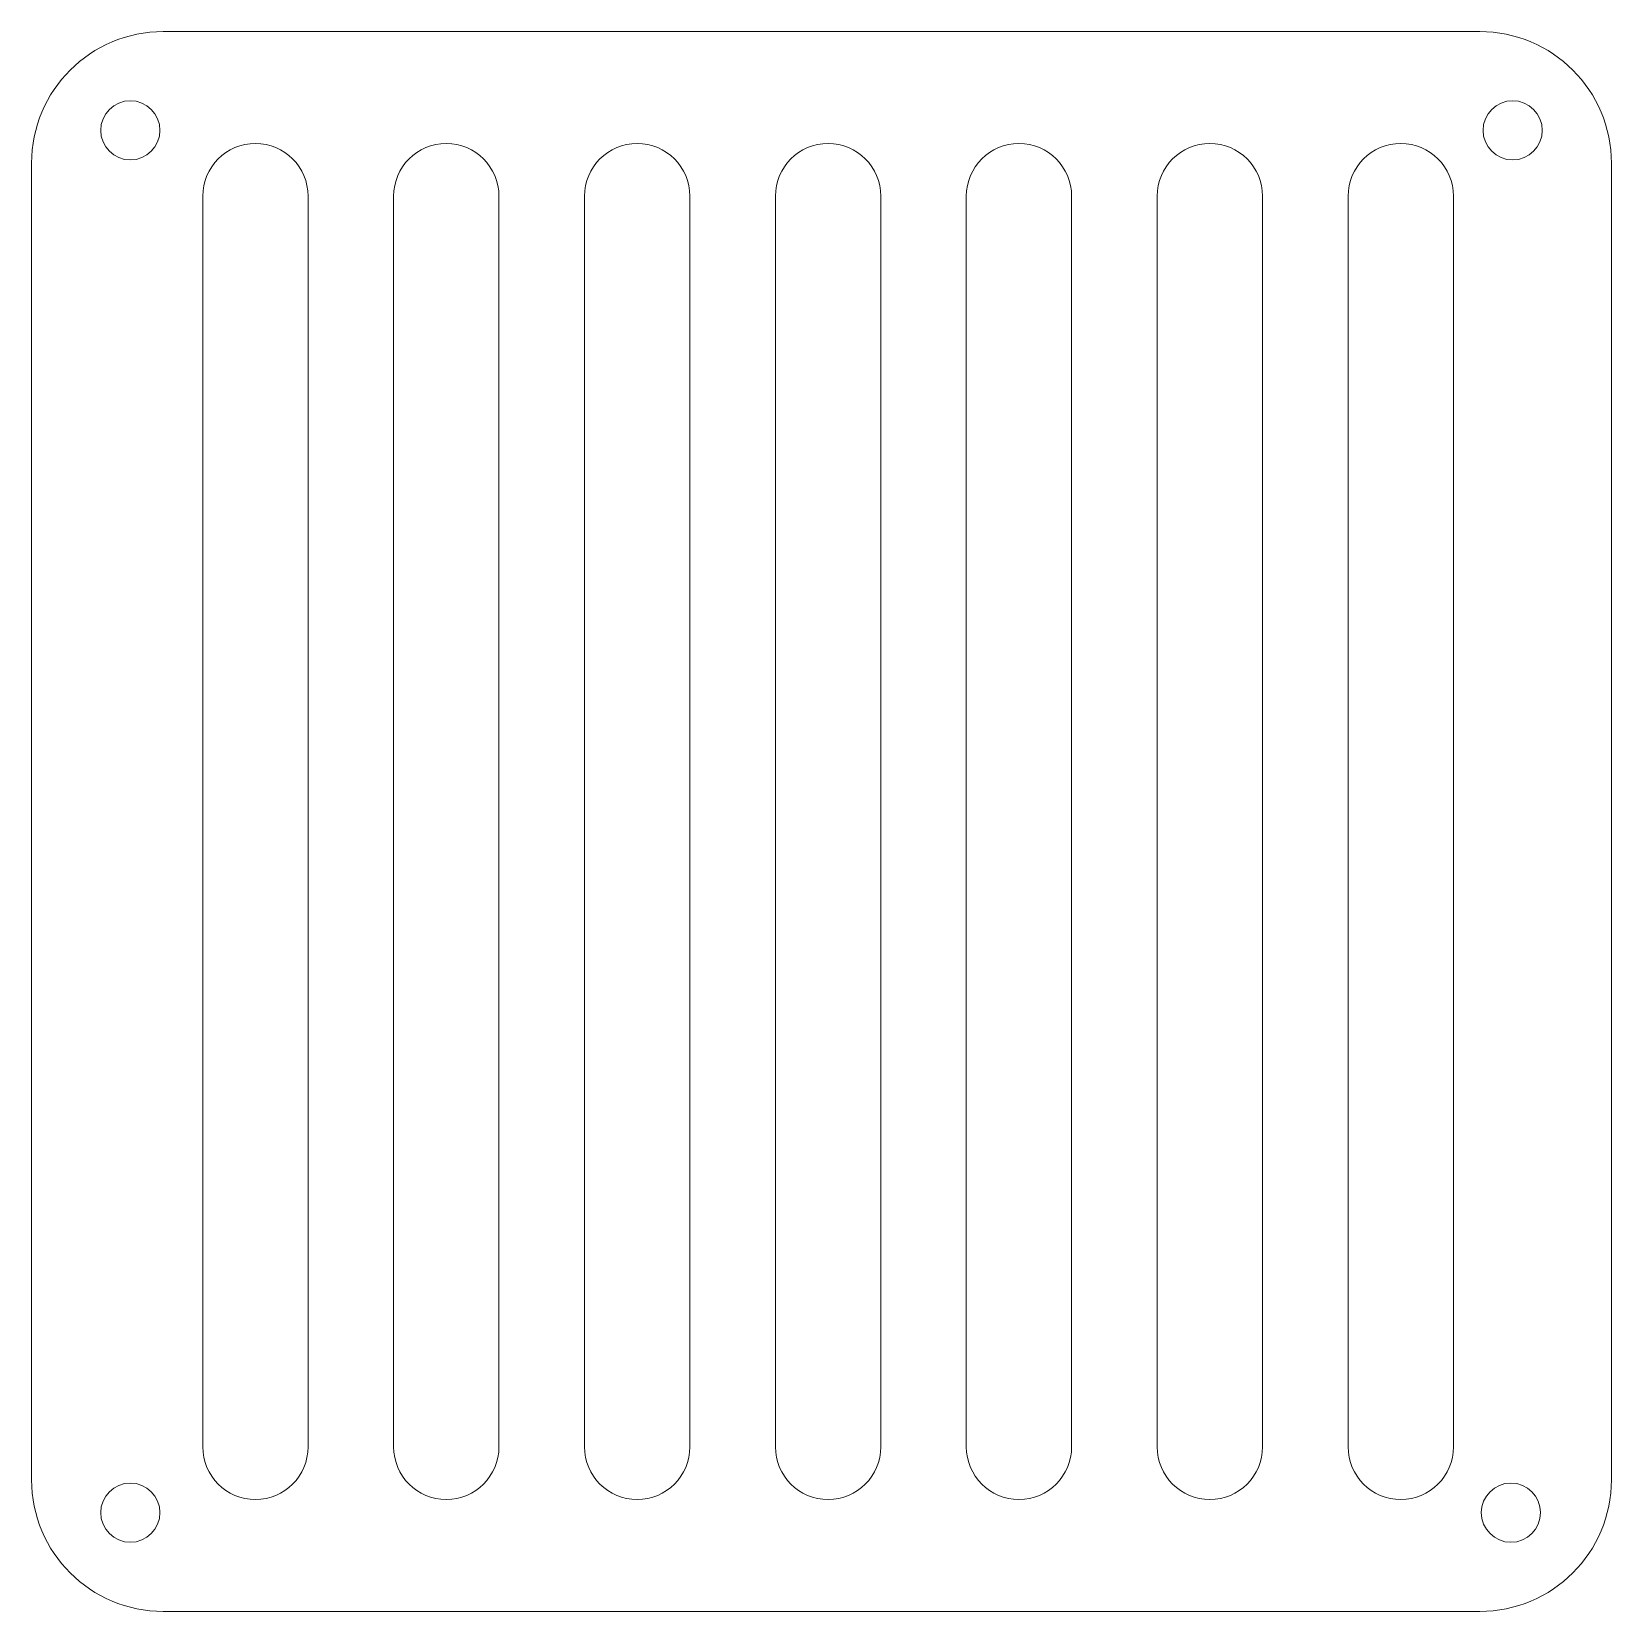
# Model space of a CAD drawing. Header units: millimetres. Extents: x 0 to 120, y 0 to 120.
import ezdxf

# ---------------------------------------------------------------- set-up
doc = ezdxf.new("R2010")
doc.units = ezdxf.units.MM

msp = doc.modelspace()

# ---------------------------------------------------------------- linework, layer by layer
at = {"color": 7, "linetype": 'Continuous', "lineweight": 15}
for p, q in [((110, 120), (10, 120)), ((0, 110), (0, 10)), ((120, 10), (120, 110)), ((13, 12.5), (13, 107.5)), ((21, 107.5), (21, 12.5)), ((27.5, 12.5), (27.5, 107.5)), ((35.5, 107.5), (35.5, 12.5)), ((42, 12.5), (42, 107.5)), ((50, 107.5), (50, 12.5)), ((56.5, 12.5), (56.5, 107.5)), ((64.5, 107.5), (64.5, 12.5)), ((71, 12.5), (71, 107.5)), ((79, 107.5), (79, 12.5)), ((85.5, 12.5), (85.5, 107.5)), ((93.5, 107.5), (93.5, 12.5)), ((100, 12.5), (100, 107.5)), ((108, 107.5), (108, 12.5)), ((10, 0), (110, 0))]:
    msp.add_line(p, q, dxfattribs=at)
for centre in [(7.5, 112.5), (112.5, 112.5), (7.5, 7.5), (112.37, 7.5)]:
    msp.add_circle(centre, 2.25, dxfattribs=at)
for centre, radius, start, end in [((10, 110), 10, 90, 180), ((110, 110), 10, 0, 90), ((17, 107.5), 4, 0, 180), ((31.5, 107.5), 4, 0, 180), ((46, 107.5), 4, 0, 180), ((60.5, 107.5), 4, 0, 180), ((75, 107.5), 4, 0, 180), ((89.5, 107.5), 4, 0, 180), ((104, 107.5), 4, 0, 180), ((17, 12.5), 4, 180, 0), ((31.5, 12.5), 4, 180, 0), ((46, 12.5), 4, 180, 0), ((60.5, 12.5), 4, 180, 0), ((75, 12.5), 4, 180, 0), ((89.5, 12.5), 4, 180, 0), ((104, 12.5), 4, 180, 0), ((10, 10), 10, 180, 270), ((110, 10), 10, 270, 0)]:
    msp.add_arc(centre, radius, start, end, dxfattribs=at)

doc.saveas('drawing.dxf')
